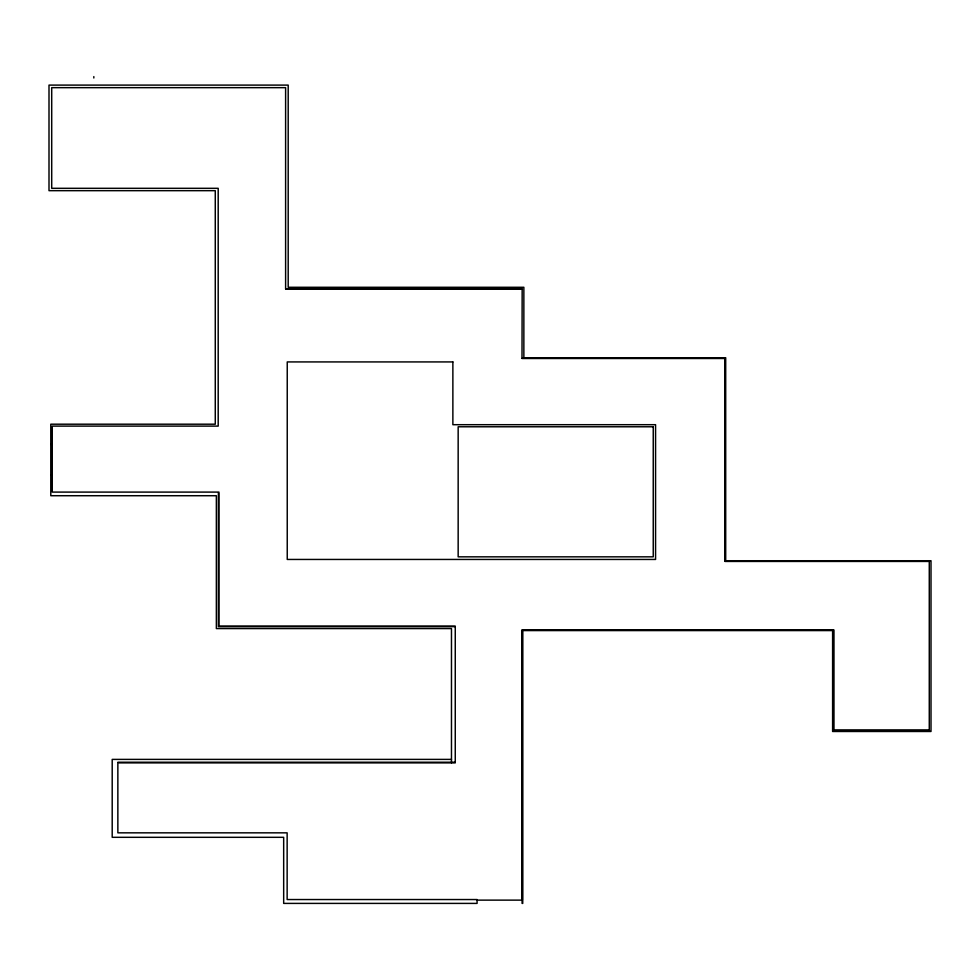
<?xml version="1.0" encoding="UTF-8"?>
<svg xmlns="http://www.w3.org/2000/svg" width="980" height="980" viewBox="0 0 980 980"><rect width="100%" height="100%" fill="white"/><g stroke="black" fill="none" stroke-linecap="round" stroke-linejoin="round"><path stroke-width="1.47" d="M285.842 288.929L522.168 288.929L521.997 358.46L725.053 358.46L725.053 561.442L929.273 561.442L929.273 730.173L833.747 730.173L833.747 629.785L522.095 629.785L522.095 903.401L522.732 903.401L522.732 630.581L832.608 630.581L832.608 731.484L931 731.484L931 560.732L725.702 560.732L725.702 357.737L523.859 357.737L523.859 287.287L288.194 287.287L288.194 85.101L49 85.101L49 190.671L215.269 190.671L215.269 424.193L50.789 424.193L50.789 495.721L216.36 495.721L216.36 628.572L451.474 628.572L451.474 762.881M521.997 288.99L285.609 288.99L285.609 87.661L51.707 87.661L51.707 188.307L218.197 188.307L218.197 426.104L52.258 426.104L52.258 492.095L218.944 492.095L218.944 626.098L455.259 626.098L455.259 762.881L117.857 762.881L117.857 832.841L287.14 832.841L287.14 899.542L477.076 899.542L477.076 903.401L283.673 903.401L283.673 837.312L112.198 837.312L112.198 759.39L451.474 759.39M522.168 358.3L725.212 358.3L725.212 561.246L929.542 561.246M50.789 444.344L52.258 444.344M50.789 475.165L52.258 475.165M454.732 626.637L218.393 626.637L218.393 492.989M929.542 730.455L833.49 730.455L833.49 630.018L522.352 630.018L522.352 900.13L476.66 900.13M117.845 762.232L454.732 762.232M93.823 76.599L93.823 77.996M452.87 361.926L287.238 361.926L287.238 559.445L655.571 559.445L655.571 424.695L452.87 424.695L452.87 361.926M653.244 426.778L458.162 426.778L458.162 556.836L653.244 556.836L653.244 426.778"/></g></svg>
